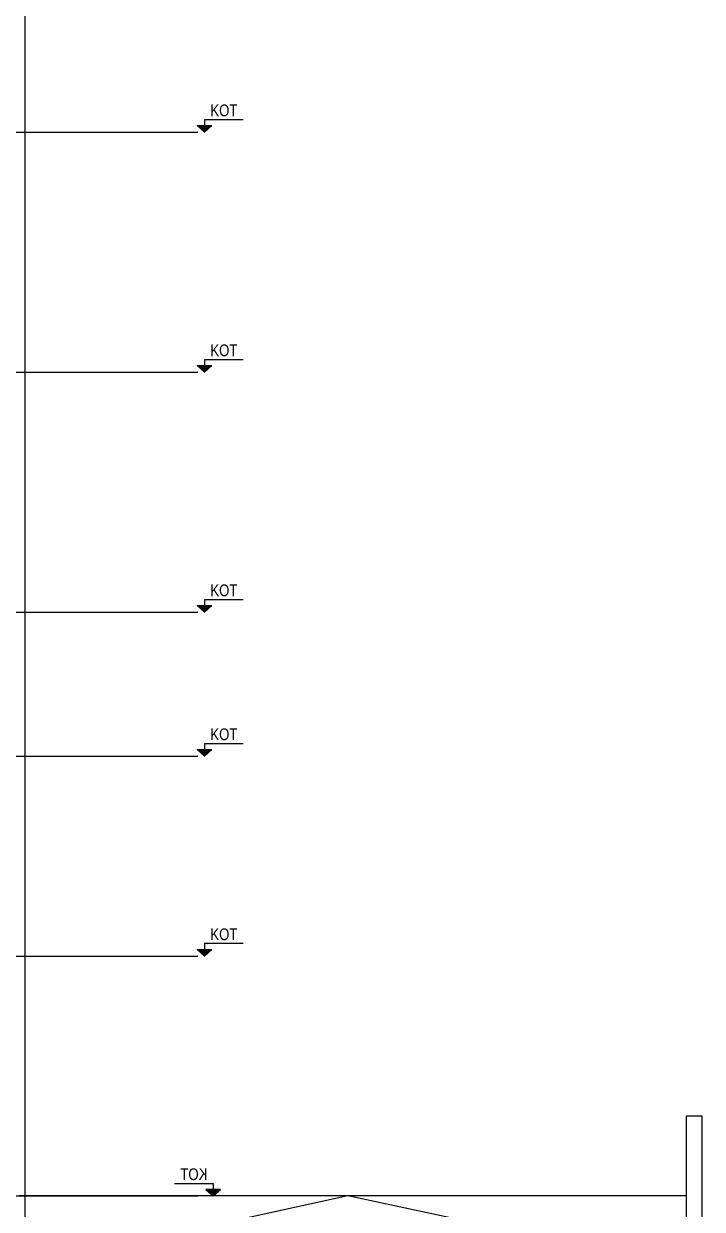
# Model space of a CAD drawing. Header units: millimetres. Extents: x 43168.9 to 43194.6, y -25545.1 to -25543.4.
# Drawn here: x 43182.676 to 43183.016, y -25544.433 to -25543.84 of the extents above; entities that cross this region are included whole.
import ezdxf
from ezdxf.enums import TextEntityAlignment as Align

# ---------------------------------------------------------------- set-up
doc = ezdxf.new("R2010")
doc.units = ezdxf.units.MM
doc.header["$LTSCALE"] = 200
doc.linetypes.add('kesit_$0$HIDDEN2', pattern=[0.1875, 0.125, -0.0625])
for name, color, linetype in [('gor-3_sgh', 191, 'Continuous'), ('kesit_$0$izd-alt_sgh', 8, 'kesit_$0$HIDDEN2'), ('siva_sgh', 145, 'Continuous')]:
    doc.layers.add(name, color=color, linetype=linetype)
doc.styles.add('kesit_$0$text2', font='arial.ttf')

msp = doc.modelspace()

# ---------------------------------------------------------------- hatches: boundary and pattern name
for points in [[(43182.77027, -25543.89132), (43182.76292, -25543.89132), (43182.76659, -25543.89456)], [(43182.77027, -25544.01132), (43182.76292, -25544.01132), (43182.76659, -25544.01456)], [(43182.77027, -25544.13132), (43182.76292, -25544.13132), (43182.76659, -25544.13456)], [(43182.77027, -25544.20332), (43182.76292, -25544.20332), (43182.76659, -25544.20656)], [(43182.77027, -25544.30332), (43182.76292, -25544.30332), (43182.76659, -25544.30656)], [(43182.76729, -25544.42332), (43182.77464, -25544.42332), (43182.77096, -25544.42656)]]:
    msp.add_hatch(color=256).paths.add_polyline_path(points)

# ---------------------------------------------------------------- linework, layer by layer
at = {"color": 0, "linetype": 'ByBlock'}
for p, q in [((43182.786, -25543.88838), (43182.76659, -25543.88838)), ((43182.76659, -25543.88838), (43182.76659, -25543.89132)), ((43182.786, -25544.00838), (43182.76659, -25544.00838)), ((43182.76659, -25544.00838), (43182.76659, -25544.01132)), ((43182.786, -25544.12838), (43182.76659, -25544.12838)), ((43182.76659, -25544.12838), (43182.76659, -25544.13132)), ((43182.786, -25544.20038), (43182.76659, -25544.20038)), ((43182.76659, -25544.20038), (43182.76659, -25544.20332)), ((43182.786, -25544.30038), (43182.76659, -25544.30038)), ((43182.76659, -25544.30038), (43182.76659, -25544.30332)), ((43182.75156, -25544.42038), (43182.77096, -25544.42038)), ((43182.77096, -25544.42038), (43182.77096, -25544.42332))]:
    msp.add_line(p, q, dxfattribs=at)
for p, q in [((43182.76292, -25543.89132), (43182.77027, -25543.89132)), ((43182.76659, -25543.89456), (43182.76292, -25543.89132)), ((43182.77027, -25543.89132), (43182.76659, -25543.89456)), ((43182.76292, -25544.01132), (43182.77027, -25544.01132)), ((43182.76659, -25544.01456), (43182.76292, -25544.01132)), ((43182.77027, -25544.01132), (43182.76659, -25544.01456)), ((43182.76292, -25544.13132), (43182.77027, -25544.13132)), ((43182.76659, -25544.13456), (43182.76292, -25544.13132)), ((43182.77027, -25544.13132), (43182.76659, -25544.13456)), ((43182.76292, -25544.20332), (43182.77027, -25544.20332)), ((43182.76659, -25544.20656), (43182.76292, -25544.20332)), ((43182.77027, -25544.20332), (43182.76659, -25544.20656)), ((43182.76292, -25544.30332), (43182.77027, -25544.30332)), ((43182.76659, -25544.30656), (43182.76292, -25544.30332)), ((43182.77027, -25544.30332), (43182.76659, -25544.30656)), ((43182.77464, -25544.42332), (43182.76729, -25544.42332)), ((43182.76729, -25544.42332), (43182.77096, -25544.42656)), ((43182.77096, -25544.42656), (43182.77464, -25544.42332))]:
    msp.add_line(p, q)
at = {"layer": 'gor-3_sgh'}
for p, q in [((43183.01562, -25544.38656), (43183.00762, -25544.38656)), ((43183.00762, -25544.38656), (43183.00762, -25544.48255)), ((43183.01562, -25544.42656), (43183.01562, -25544.38656)), ((43182.83824, -25544.42656), (43182.67288, -25544.46255)), ((43183.00762, -25544.42656), (43182.67388, -25544.42656)), ((43183.00762, -25544.46255), (43182.83824, -25544.42656)), ((43183.01562, -25544.48255), (43183.01562, -25544.42656))]:
    msp.add_line(p, q, dxfattribs=at)
at = {"layer": 'kesit_$0$izd-alt_sgh'}
for p, q in [((43181.30862, -25543.89456), (43182.76331, -25543.89456)), ((43181.30862, -25544.01456), (43182.76331, -25544.01456)), ((43181.30862, -25544.13456), (43182.76331, -25544.13456)), ((43181.30862, -25544.20656), (43182.76331, -25544.20656)), ((43181.30862, -25544.30656), (43182.76331, -25544.30656)), ((43180.86662, -25544.42656), (43182.76331, -25544.42656))]:
    msp.add_line(p, q, dxfattribs=at)
at = {"layer": 'siva_sgh'}
msp.add_line((43182.67664, -25543.73701), (43182.67664, -25544.46255), dxfattribs=at)

# ---------------------------------------------------------------- texts
at = {"color": 0, "linetype": 'ByBlock', "style": 'kesit_$0$text2', "text_generation_flag": 6, "width": 0.8}
for p in [(43182.78304, -25543.88838), (43182.78304, -25544.00838), (43182.78304, -25544.12838), (43182.78304, -25544.20038), (43182.78304, -25544.30038)]:
    msp.add_attdef('KOT', text='+0.00', height=0.00588, rotation=180, dxfattribs=at).set_placement(p, align=Align.BOTTOM_RIGHT)
at = {"color": 0, "linetype": 'ByBlock', "style": 'kesit_$0$text2', "text_generation_flag": 2, "width": 0.8}
msp.add_attdef('KOT', text='+0.00', height=0.00588, dxfattribs=at).set_placement((43182.75451, -25544.42038), align=Align.BOTTOM_RIGHT)

doc.saveas('drawing.dxf')
